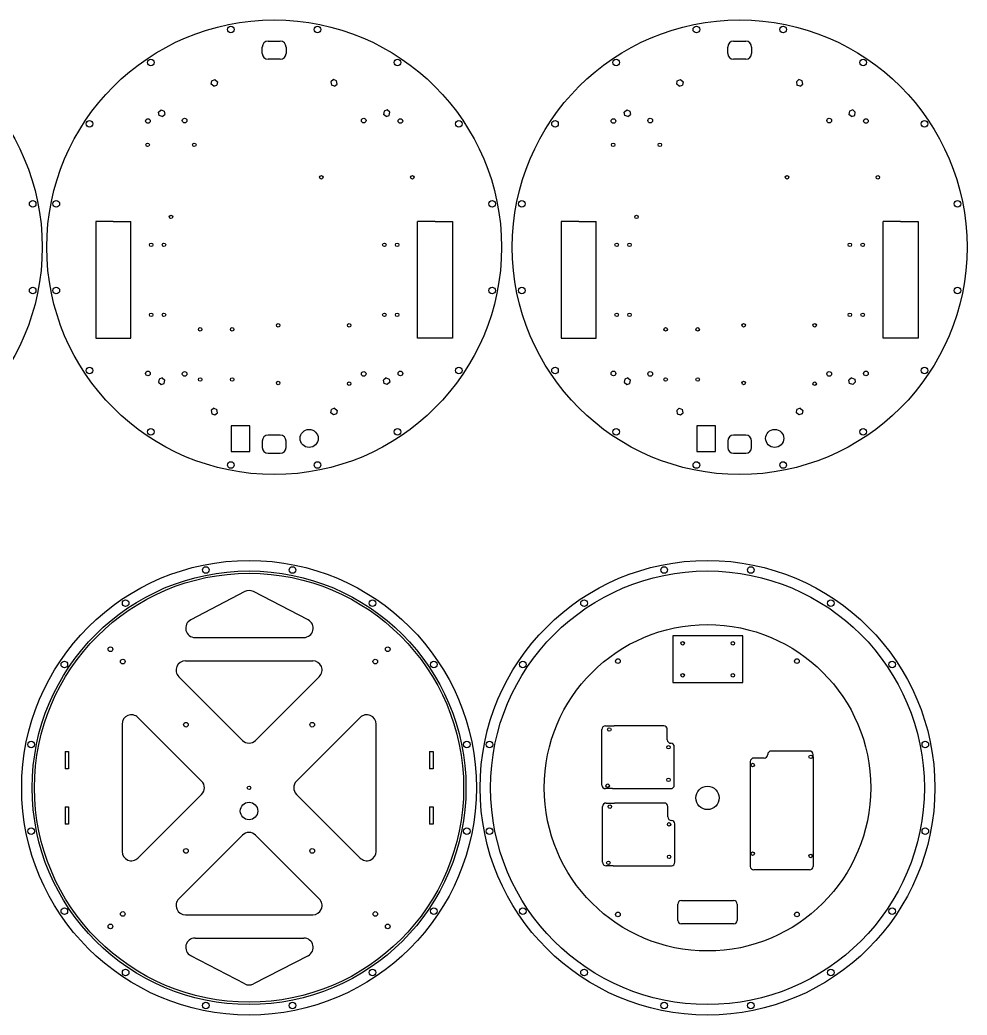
# Model space of a CAD drawing. Header units: millimetres. Extents: x -5261 to 5199, y -3405 to 2321.
# Drawn here: x -1236 to -424, y 7 to 861 of the extents above; entities that cross this region are included whole.
import ezdxf

# ---------------------------------------------------------------- set-up
doc = ezdxf.new("R2010")
doc.units = ezdxf.units.MM
doc.layers.add('Capa1', color=7, linetype='Continuous')
doc.layers.add('Predeterminado', color=7, linetype='Continuous')

msp = doc.modelspace()

# ---------------------------------------------------------------- linework, layer by layer
at = {"layer": 'Capa1', "color": 7, "linetype": 'Continuous'}
for p, q in [((-1043.12, 370.26), (-1089.48, 346.04)), ((-988.76, 346.06), (-1035.75, 370.28)), ((-1085.77, 330.95), (-1039.44, 330.95)), ((-1039.44, 330.95), (-992.43, 330.95)), ((-1094.03, 310.95), (-984.85, 310.95)), ((-1099.69, 297.29), (-1045.1, 242.7)), ((-1033.78, 242.7), (-979.19, 297.29)), ((-1080.12, 207.68), (-1134.71, 262.27)), ((-998.76, 207.68), (-944.17, 262.27)), ((-1134.71, 141.77), (-1080.12, 196.36)), ((-944.17, 141.77), (-998.76, 196.36)), ((-1099.69, 106.75), (-1045.1, 161.34)), ((-1033.78, 161.34), (-979.19, 106.75)), ((-1148.37, 152.75), (-1148.37, 147.43)), ((-1094.03, 93.1), (-984.85, 93.1)), ((-1085.77, 73.1), (-1039.44, 73.1)), ((-1039.44, 73.1), (-992.43, 73.1)), ((-1043.12, 33.79), (-1089.48, 58)), ((-988.76, 57.98), (-1035.75, 33.77))]:
    msp.add_line(p, q, dxfattribs=at)
for centre, radius in [((-1055.07, 852.57), 2.83), ((-980.75, 852.57), 2.83), ((-655.85, 852.57), 2.83), ((-581.52, 852.57), 2.83), ((-1123.75, 824.13), 2.83), ((-912.07, 824.13), 2.83), ((-724.53, 824.13), 2.83), ((-512.85, 824.13), 2.83), ((-1176.31, 771.57), 2.83), ((-859.52, 771.57), 2.83), ((-777.08, 771.57), 2.83), ((-460.29, 771.57), 2.83), ((-1225, 702.9), 2.83), ((-1204.75, 702.9), 2.83), ((-831.07, 702.9), 2.83), ((-805.53, 702.9), 2.83), ((-431.85, 702.9), 2.83), ((-1225, 628.57), 2.83), ((-1204.75, 628.57), 2.83), ((-831.07, 628.57), 2.83), ((-805.53, 628.57), 2.83), ((-431.85, 628.57), 2.83), ((-1176.31, 559.9), 2.83), ((-859.52, 559.9), 2.83), ((-777.08, 559.9), 2.83), ((-460.29, 559.9), 2.83), ((-1123.75, 507.34), 2.83), ((-912.07, 507.34), 2.83), ((-724.53, 507.34), 2.83), ((-512.85, 507.34), 2.83), ((-1055.07, 478.9), 2.83), ((-980.75, 478.9), 2.83), ((-655.85, 478.9), 2.83), ((-581.52, 478.9), 2.83), ((-1076.61, 388.86), 2.83), ((-1002.28, 388.86), 2.83), ((-683.51, 388.86), 2.83), ((-609.18, 388.86), 2.83), ((-1145.28, 360.42), 2.83), ((-933.6, 360.42), 2.83), ((-752.18, 360.42), 2.83), ((-540.51, 360.42), 2.83), ((-1197.84, 307.86), 2.83), ((-881.05, 307.86), 2.83), ((-804.74, 307.86), 2.83), ((-487.95, 307.86), 2.83), ((-1226.28, 239.19), 2.83), ((-852.6, 239.19), 2.83), ((-833.18, 239.19), 2.83), ((-459.5, 239.19), 2.83), ((-1039.44, 202.02), 1.5), ((-1039.44, 182.07), 7.5), ((-1226.28, 164.86), 2.83), ((-852.6, 164.86), 2.83), ((-833.18, 164.86), 2.83), ((-459.5, 164.86), 2.83), ((-1197.84, 96.19), 2.83), ((-881.05, 96.19), 2.83), ((-804.74, 96.19), 2.83), ((-487.95, 96.19), 2.83), ((-1145.28, 43.63), 2.83), ((-933.6, 43.63), 2.83), ((-752.18, 43.63), 2.83), ((-540.51, 43.63), 2.83), ((-1076.61, 15.18), 2.83), ((-1002.28, 15.18), 2.83), ((-683.51, 15.18), 2.83), ((-609.18, 15.18), 2.83)]:
    msp.add_circle(centre, radius, dxfattribs=at)
for centre, start, end in [((-1039.42, 363.17), 62.73396, 117.5843), ((-1085.77, 338.95), 117.5843, 270), ((-992.43, 338.95), 270, 62.73396), ((-1094.03, 302.95), 90, 225), ((-984.85, 302.95), 315, 90), ((-1140.37, 256.61), 45, 180), ((-938.51, 256.61), 0, 135), ((-1039.44, 248.36), 225, 315), ((-1085.77, 202.02), 315, 45), ((-993.11, 202.02), 135, 225), ((-1039.44, 155.69), 45, 135), ((-1140.37, 147.43), 180, 315), ((-938.51, 147.43), 225, 360), ((-1094.03, 101.1), 135, 270), ((-984.85, 101.1), 270, 45), ((-1085.77, 65.1), 90, 242.4157), ((-992.43, 65.1), 297.26604, 90), ((-1039.42, 40.88), 242.4157, 297.26604)]:
    msp.add_arc(centre, 8, start, end, dxfattribs=at)
at = {"layer": 'Predeterminado', "color": 7, "linetype": 'Continuous'}
for p, q in [((-1028.16, 831.98), (-1028.16, 837.48)), ((-1023.16, 842.48), (-1012.66, 842.48)), ((-1007.66, 837.48), (-1007.66, 831.98)), ((-628.94, 831.98), (-628.94, 837.48)), ((-623.94, 842.48), (-613.44, 842.48)), ((-608.44, 837.48), (-608.44, 831.98)), ((-1012.66, 826.98), (-1023.16, 826.98)), ((-613.44, 826.98), (-623.94, 826.98)), ((-1071.93, 805.7), (-1071.42, 808.54)), ((-1069.71, 803.85), (-1071.93, 805.7)), ((-1071.42, 808.54), (-1068.71, 809.53)), ((-1069.71, 803.85), (-1067, 804.83)), ((-1068.71, 809.53), (-1066.5, 807.68)), ((-1066.5, 807.68), (-1067, 804.83)), ((-967.11, 809.53), (-969.32, 807.68)), ((-969.32, 807.68), (-968.82, 804.83)), ((-966.11, 803.85), (-968.82, 804.83)), ((-964.4, 808.54), (-967.11, 809.53)), ((-966.11, 803.85), (-963.89, 805.7)), ((-963.89, 805.7), (-964.4, 808.54)), ((-672.71, 805.7), (-672.2, 808.54)), ((-670.49, 803.85), (-672.71, 805.7)), ((-672.2, 808.54), (-669.49, 809.53)), ((-670.49, 803.85), (-667.78, 804.83)), ((-669.49, 809.53), (-667.28, 807.68)), ((-667.28, 807.68), (-667.78, 804.83)), ((-567.89, 809.53), (-570.1, 807.68)), ((-570.1, 807.68), (-569.6, 804.83)), ((-566.89, 803.85), (-569.6, 804.83)), ((-565.17, 808.54), (-567.89, 809.53)), ((-566.89, 803.85), (-564.67, 805.7)), ((-564.67, 805.7), (-565.17, 808.54)), ((-1117.04, 781.63), (-1114.83, 783.48)), ((-1116.54, 778.79), (-1117.04, 781.63)), ((-1113.83, 777.8), (-1116.54, 778.79)), ((-1114.83, 783.48), (-1112.12, 782.5)), ((-1113.83, 777.8), (-1111.62, 779.65)), ((-1112.12, 782.5), (-1111.62, 779.65)), ((-923.7, 782.5), (-924.2, 779.65)), ((-921.99, 777.8), (-924.2, 779.65)), ((-920.99, 783.48), (-923.7, 782.5)), ((-921.99, 777.8), (-919.28, 778.79)), ((-918.78, 781.63), (-920.99, 783.48)), ((-919.28, 778.79), (-918.78, 781.63)), ((-717.82, 781.63), (-715.61, 783.48)), ((-717.32, 778.79), (-717.82, 781.63)), ((-714.61, 777.8), (-717.32, 778.79)), ((-715.61, 783.48), (-712.9, 782.5)), ((-714.61, 777.8), (-712.39, 779.65)), ((-712.9, 782.5), (-712.39, 779.65)), ((-524.48, 782.5), (-524.98, 779.65)), ((-522.77, 777.8), (-524.98, 779.65)), ((-521.77, 783.48), (-524.48, 782.5)), ((-522.77, 777.8), (-520.06, 778.79)), ((-519.56, 781.63), (-521.77, 783.48)), ((-520.06, 778.79), (-519.56, 781.63)), ((-1155.91, 687.73), (-1170.91, 687.73)), ((-1170.91, 687.73), (-1170.91, 587.73)), ((-1155.91, 687.73), (-1140.91, 687.73)), ((-1140.91, 587.73), (-1140.91, 687.73)), ((-879.91, 687.73), (-894.91, 687.73)), ((-894.91, 587.73), (-894.91, 687.73)), ((-879.91, 687.73), (-864.91, 687.73)), ((-864.91, 687.73), (-864.91, 587.73)), ((-756.69, 687.73), (-771.69, 687.73)), ((-771.69, 687.73), (-771.69, 587.73)), ((-756.69, 687.73), (-741.69, 687.73)), ((-741.69, 587.73), (-741.69, 687.73)), ((-480.69, 687.73), (-495.69, 687.73)), ((-495.69, 587.73), (-495.69, 687.73)), ((-480.69, 687.73), (-465.69, 687.73)), ((-465.69, 687.73), (-465.69, 587.73)), ((-1170.91, 587.73), (-1140.91, 587.73)), ((-864.91, 587.73), (-894.91, 587.73)), ((-771.69, 587.73), (-741.69, 587.73)), ((-465.69, 587.73), (-495.69, 587.73)), ((-1116.54, 552.68), (-1117.04, 549.84)), ((-1117.04, 549.84), (-1114.83, 547.99)), ((-1113.83, 553.67), (-1116.54, 552.68)), ((-1114.83, 547.99), (-1112.12, 548.97)), ((-1113.83, 553.67), (-1111.62, 551.82)), ((-1112.12, 548.97), (-1111.62, 551.82)), ((-921.99, 553.67), (-924.2, 551.82)), ((-923.7, 548.97), (-924.2, 551.82)), ((-920.99, 547.99), (-923.7, 548.97)), ((-921.99, 553.67), (-919.28, 552.68)), ((-918.78, 549.84), (-920.99, 547.99)), ((-919.28, 552.68), (-918.78, 549.84)), ((-717.32, 552.68), (-717.82, 549.84)), ((-717.82, 549.84), (-715.61, 547.99)), ((-714.61, 553.67), (-717.32, 552.68)), ((-715.61, 547.99), (-712.9, 548.97)), ((-714.61, 553.67), (-712.39, 551.82)), ((-712.9, 548.97), (-712.39, 551.82)), ((-522.77, 553.67), (-524.98, 551.82)), ((-524.48, 548.97), (-524.98, 551.82)), ((-521.77, 547.99), (-524.48, 548.97)), ((-522.77, 553.67), (-520.06, 552.68)), ((-519.56, 549.84), (-521.77, 547.99)), ((-520.06, 552.68), (-519.56, 549.84)), ((-1069.71, 527.62), (-1071.93, 525.77)), ((-1071.93, 525.77), (-1071.42, 522.93)), ((-1071.42, 522.93), (-1068.71, 521.94)), ((-1069.71, 527.62), (-1067, 526.64)), ((-1068.71, 521.94), (-1066.5, 523.79)), ((-1066.5, 523.79), (-1067, 526.64)), ((-969.32, 523.79), (-968.82, 526.64)), ((-967.11, 521.94), (-969.32, 523.79)), ((-966.11, 527.62), (-968.82, 526.64)), ((-964.4, 522.93), (-967.11, 521.94)), ((-966.11, 527.62), (-963.89, 525.77)), ((-963.89, 525.77), (-964.4, 522.93)), ((-670.49, 527.62), (-672.71, 525.77)), ((-672.71, 525.77), (-672.2, 522.93)), ((-672.2, 522.93), (-669.49, 521.94)), ((-670.49, 527.62), (-667.78, 526.64)), ((-669.49, 521.94), (-667.28, 523.79)), ((-667.28, 523.79), (-667.78, 526.64)), ((-570.1, 523.79), (-569.6, 526.64)), ((-567.89, 521.94), (-570.1, 523.79)), ((-566.89, 527.62), (-569.6, 526.64)), ((-565.17, 522.93), (-567.89, 521.94)), ((-566.89, 527.62), (-564.67, 525.77)), ((-564.67, 525.77), (-565.17, 522.93)), ((-1038.66, 512.38), (-1054.66, 512.38)), ((-1054.66, 512.38), (-1054.66, 490.38)), ((-1038.66, 490.38), (-1038.66, 512.38)), ((-639.44, 512.38), (-655.44, 512.38)), ((-655.44, 512.38), (-655.44, 490.38)), ((-639.44, 490.38), (-639.44, 512.38)), ((-1012.66, 504.48), (-1023.16, 504.48)), ((-613.44, 504.48), (-623.94, 504.48)), ((-1028.16, 499.48), (-1028.16, 493.98)), ((-1007.66, 493.98), (-1007.66, 499.48)), ((-628.94, 499.48), (-628.94, 493.98)), ((-608.44, 493.98), (-608.44, 499.48)), ((-1054.66, 490.38), (-1038.66, 490.38)), ((-1023.16, 488.98), (-1012.66, 488.98)), ((-655.44, 490.38), (-639.44, 490.38)), ((-623.94, 488.98), (-613.44, 488.98)), ((-676.03, 332.24), (-676.03, 292.24)), ((-616.03, 332.24), (-676.03, 332.24)), ((-616.03, 292.24), (-616.03, 332.24)), ((-676.03, 292.24), (-616.03, 292.24)), ((-1148.37, 256.61), (-1148.37, 147.43)), ((-930.51, 147.43), (-930.51, 256.61)), ((-736.8, 204.29), (-736.8, 252.09)), ((-736.8, 204.29), (-736.8, 252.09)), ((-733.8, 255.09), (-726.45, 255.09)), ((-733.8, 255.09), (-726.45, 255.09)), ((-683.75, 255.09), (-726.45, 255.09)), ((-683.75, 255.09), (-726.45, 255.09)), ((-680.75, 243.19), (-680.75, 252.09)), ((-680.75, 243.19), (-680.75, 252.09)), ((-1197.18, 233.25), (-1194.28, 233.25)), ((-1197.18, 233.25), (-1197.18, 218.35)), ((-1194.28, 233.25), (-1194.28, 218.35)), ((-884.6, 233.25), (-881.7, 233.25)), ((-884.6, 233.25), (-884.6, 218.35)), ((-881.7, 233.25), (-881.7, 218.35)), ((-674.75, 204.29), (-674.75, 237.19)), ((-674.75, 222.24), (-674.75, 237.19)), ((-674.75, 204.29), (-674.75, 237.19)), ((-674.75, 222.24), (-674.75, 237.19)), ((-558.79, 233.54), (-591.69, 233.54)), ((-576.74, 233.54), (-591.69, 233.54)), ((-555.79, 228.54), (-555.79, 230.54)), ((-609.59, 224.54), (-609.59, 134.55)), ((-597.69, 227.54), (-606.59, 227.54)), ((-555.79, 228.54), (-555.79, 134.55)), ((-1194.28, 218.35), (-1197.18, 218.35)), ((-881.7, 218.35), (-884.6, 218.35)), ((-727.75, 201.29), (-733.8, 201.29)), ((-727.75, 201.29), (-733.8, 201.29)), ((-727.75, 201.29), (-679.75, 201.29)), ((-727.75, 201.29), (-679.75, 201.29)), ((-679.75, 201.29), (-677.75, 201.29)), ((-679.75, 201.29), (-677.75, 201.29)), ((-733.29, 188.93), (-725.94, 188.93)), ((-733.29, 188.93), (-725.94, 188.93)), ((-683.24, 188.93), (-725.94, 188.93)), ((-683.24, 188.93), (-725.94, 188.93)), ((-1197.18, 185.69), (-1194.28, 185.69)), ((-1197.18, 185.69), (-1197.18, 170.79)), ((-1194.28, 185.69), (-1194.28, 170.79)), ((-884.6, 185.69), (-881.7, 185.69)), ((-884.6, 185.69), (-884.6, 170.79)), ((-881.7, 185.69), (-881.7, 170.79)), ((-736.29, 138.13), (-736.29, 185.93)), ((-736.29, 138.13), (-736.29, 185.93)), ((-680.24, 177.03), (-680.24, 185.93)), ((-680.24, 177.03), (-680.24, 185.93)), ((-1194.28, 170.79), (-1197.18, 170.79)), ((-881.7, 170.79), (-884.6, 170.79)), ((-674.24, 138.13), (-674.24, 171.03)), ((-674.24, 156.08), (-674.24, 171.03)), ((-674.24, 138.13), (-674.24, 171.03)), ((-674.24, 156.08), (-674.24, 171.03)), ((-727.24, 135.13), (-733.29, 135.13)), ((-727.24, 135.13), (-733.29, 135.13)), ((-727.24, 135.13), (-679.24, 135.13)), ((-727.24, 135.13), (-679.24, 135.13)), ((-679.24, 135.13), (-677.24, 135.13)), ((-679.24, 135.13), (-677.24, 135.13)), ((-558.79, 131.55), (-606.59, 131.55)), ((-668.72, 105.22), (-623.88, 105.22)), ((-671.72, 88.22), (-671.72, 102.22)), ((-620.88, 102.22), (-620.88, 88.22)), ((-623.88, 85.22), (-668.72, 85.22))]:
    msp.add_line(p, q, dxfattribs=at)
for centre, radius in [((-1411.84, 665.73), 195), ((-1017.91, 665.73), 195), ((-618.69, 665.73), 195), ((-1126.18, 774.01), 2), ((-1094.68, 774.38), 2), ((-941.15, 774.38), 2), ((-909.64, 774.01), 2), ((-726.96, 774.01), 2), ((-695.45, 774.38), 2), ((-541.92, 774.38), 2), ((-510.42, 774.01), 2), ((-1126.41, 753.54), 1.5), ((-1086.41, 753.54), 1.5), ((-727.19, 753.54), 1.5), ((-687.19, 753.54), 1.5), ((-977.41, 725.73), 1.5), ((-899.41, 725.73), 1.5), ((-578.19, 725.73), 1.5), ((-500.19, 725.73), 1.5), ((-1106.41, 691.73), 1.5), ((-707.19, 691.73), 1.5), ((-1123.41, 667.73), 1.5), ((-1112.41, 667.73), 1.5), ((-923.41, 667.73), 1.5), ((-912.41, 667.73), 1.5), ((-724.19, 667.73), 1.5), ((-713.19, 667.73), 1.5), ((-524.19, 667.73), 1.5), ((-513.19, 667.73), 1.5), ((-1123.41, 607.73), 1.5), ((-1112.41, 607.73), 1.5), ((-923.41, 607.73), 1.5), ((-912.41, 607.73), 1.5), ((-724.19, 607.73), 1.5), ((-713.19, 607.73), 1.5), ((-524.19, 607.73), 1.5), ((-513.19, 607.73), 1.5), ((-1014.53, 598.79), 1.5), ((-953.57, 598.79), 1.5), ((-615.31, 598.79), 1.5), ((-554.35, 598.79), 1.5), ((-1081.41, 595.23), 1.5), ((-1053.91, 595.23), 1.5), ((-682.19, 595.23), 1.5), ((-654.69, 595.23), 1.5), ((-1126.18, 557.46), 2), ((-1094.68, 557.09), 2), ((-941.15, 557.09), 2), ((-909.64, 557.46), 2), ((-726.96, 557.46), 2), ((-695.45, 557.09), 2), ((-541.92, 557.09), 2), ((-510.42, 557.46), 2), ((-1081.41, 552.23), 1.5), ((-1053.91, 552.23), 1.5), ((-1014.53, 549.26), 1.5), ((-953.57, 548.68), 1.5), ((-682.19, 552.23), 1.5), ((-654.69, 552.23), 1.5), ((-615.31, 549.26), 1.5), ((-554.35, 548.68), 1.5), ((-987.91, 501.73), 7.75), ((-588.69, 501.73), 7.75), ((-1039.44, 202.02), 195), ((-646.34, 202.02), 195), ((-1039.44, 202.02), 186), ((-1039.44, 202.02), 184), ((-646.34, 202.02), 186), ((-646.34, 202.02), 140), ((-667.53, 325.99), 1.5), ((-624.53, 325.99), 1.5), ((-1158.32, 320.9), 2), ((-1158.32, 320.9), 2), ((-920.56, 320.9), 2), ((-920.56, 320.9), 2), ((-1147.71, 310.29), 2), ((-1147.71, 310.29), 2), ((-931.17, 310.29), 2), ((-931.17, 310.29), 2), ((-723.11, 310.66), 2), ((-569.58, 310.66), 2), ((-667.53, 298.49), 1.5), ((-624.53, 298.49), 1.5), ((-1093.58, 256.16), 2), ((-985.3, 256.16), 2), ((-730.55, 251.99), 1.5), ((-679.75, 236.79), 1.5), ((-679.75, 236.79), 1.5), ((-607.59, 221.55), 1.5), ((-557.79, 228.54), 1.5), ((-731.85, 203.79), 1.5), ((-731.85, 203.79), 1.5), ((-679.75, 208.89), 1.5), ((-679.75, 208.89), 1.5), ((-646.3, 193.32), 10), ((-730.04, 185.83), 1.5), ((-679.24, 170.63), 1.5), ((-679.24, 170.63), 1.5), ((-1093.58, 147.88), 2), ((-985.3, 147.88), 2), ((-607.59, 145.55), 1.5), ((-731.34, 137.63), 1.5), ((-731.34, 137.63), 1.5), ((-679.24, 142.73), 1.5), ((-679.24, 142.73), 1.5), ((-557.79, 143.55), 1.5), ((-1147.71, 93.75), 2), ((-931.17, 93.75), 2), ((-723.11, 93.38), 2), ((-569.58, 93.38), 2), ((-1158.32, 83.14), 2), ((-920.56, 83.14), 2)]:
    msp.add_circle(centre, radius, dxfattribs=at)
for centre, radius, start, end in [((-1023.16, 837.48), 5, 90, 180), ((-1012.66, 837.48), 5, 0, 90), ((-623.94, 837.48), 5, 90, 180), ((-613.44, 837.48), 5, 0, 90), ((-1023.16, 831.98), 5, 180, 270), ((-1012.66, 831.98), 5, 270, 0), ((-623.94, 831.98), 5, 180, 270), ((-613.44, 831.98), 5, 270, 0), ((-1023.16, 499.48), 5, 90, 180), ((-1012.66, 499.48), 5, 0, 90), ((-623.94, 499.48), 5, 90, 180), ((-613.44, 499.48), 5, 0, 90), ((-1023.16, 493.98), 5, 180, 270), ((-1012.66, 493.98), 5, 270, 0), ((-623.94, 493.98), 5, 180, 270), ((-613.44, 493.98), 5, 270, 0), ((-733.8, 252.09), 3, 90, 180), ((-733.8, 252.09), 3, 90, 180), ((-683.75, 252.09), 3, 0, 90), ((-683.75, 252.09), 3, 0, 90), ((-677.75, 243.19), 3, 180, 270), ((-677.75, 243.19), 3, 180, 270), ((-677.75, 237.19), 3, 0, 90), ((-677.75, 237.19), 3, 0, 90), ((-597.69, 230.54), 3, 270, 0), ((-591.69, 230.54), 3, 90, 180), ((-558.79, 230.54), 3, 0, 90), ((-606.59, 224.54), 3, 90, 180), ((-733.8, 204.29), 3, 180, 270), ((-733.8, 204.29), 3, 180, 270), ((-677.75, 204.29), 3, 270, 0), ((-677.75, 204.29), 3, 270, 0), ((-733.29, 185.93), 3, 90, 180), ((-733.29, 185.93), 3, 90, 180), ((-683.24, 185.93), 3, 0, 90), ((-683.24, 185.93), 3, 0, 90), ((-677.24, 177.03), 3, 180, 270), ((-677.24, 177.03), 3, 180, 270), ((-677.24, 171.03), 3, 0, 90), ((-677.24, 171.03), 3, 0, 90), ((-733.29, 138.13), 3, 180, 270), ((-733.29, 138.13), 3, 180, 270), ((-677.24, 138.13), 3, 270, 0), ((-677.24, 138.13), 3, 270, 0), ((-606.59, 134.55), 3, 180, 270), ((-558.79, 134.55), 3, 270, 0), ((-668.72, 102.22), 3, 90, 180), ((-623.88, 102.22), 3, 0, 90), ((-668.72, 88.22), 3, 180, 270), ((-623.88, 88.22), 3, 270, 0)]:
    msp.add_arc(centre, radius, start, end, dxfattribs=at)

doc.saveas('drawing.dxf')
